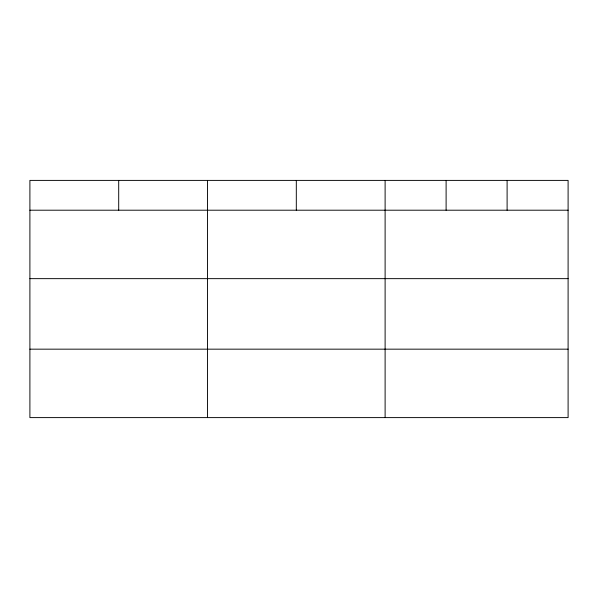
<?xml version="1.0" encoding="UTF-8"?>
<svg xmlns="http://www.w3.org/2000/svg" width="598" height="598" viewBox="0 0 598 598"><rect width="100%" height="100%" fill="white"/><g stroke="black" fill="none" stroke-linecap="round" stroke-linejoin="round"><path stroke-width="0.9" d="M568.1 278.646L568.1 180.394L29.9 180.394L29.9 417.606L568.1 417.606L568.1 278.646L29.9 278.646M29.9 210.204L568.1 210.204M29.9 349.165L568.1 349.165M507.104 180.394L507.104 210.204M446.108 180.394L446.108 210.204M385.112 180.394L385.112 417.606M296.309 180.394L296.309 210.204M207.506 180.394L207.506 417.606M118.703 180.394L118.703 210.204"/></g></svg>
